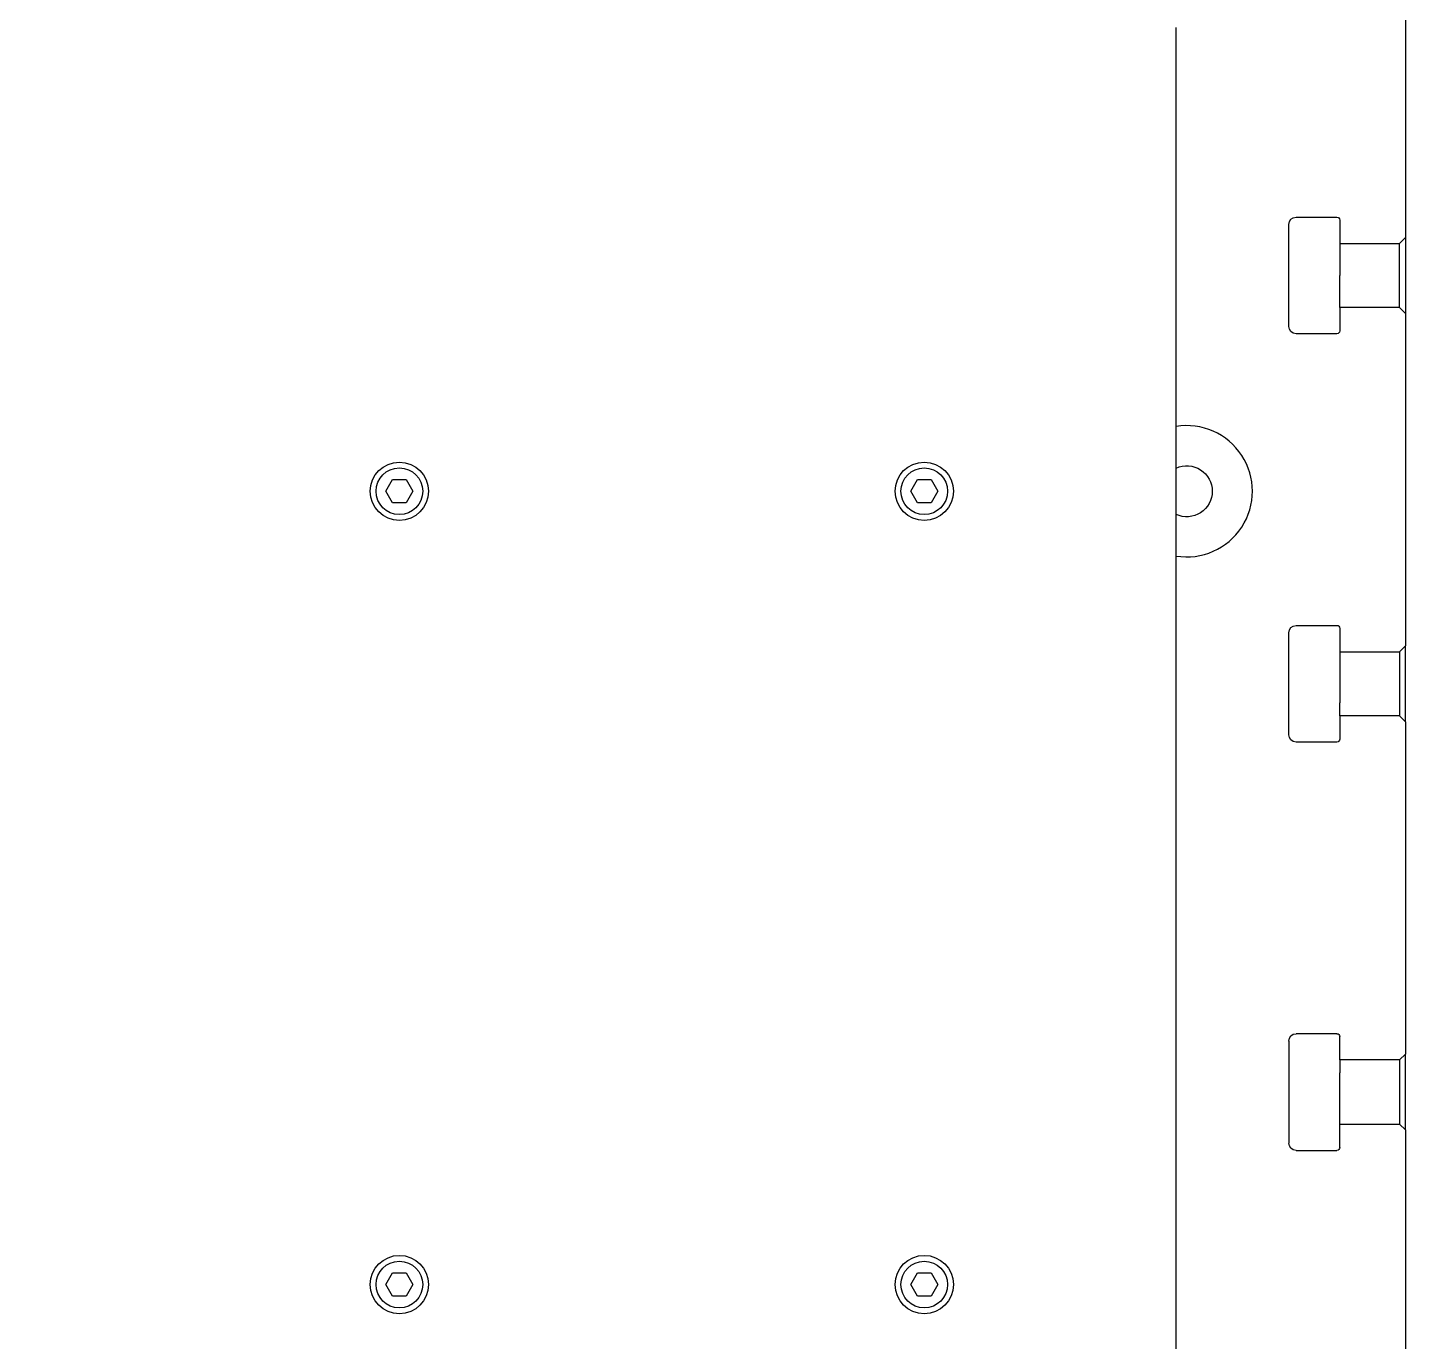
# Model space of a CAD drawing. Header units: millimetres. Extents: x 10462777 to 22643323, y 453826 to 1389191.
# Drawn here: x 11268407 to 11268864.5, y 577864.4 to 578300.7 of the extents above; entities that cross this region are included whole.
import ezdxf

# ---------------------------------------------------------------- set-up
doc = ezdxf.new("R2010")
doc.units = ezdxf.units.MM
doc.header["$LTSCALE"] = 200
doc.header["$MEASUREMENT"] = 0
doc.linetypes.add('CENTER', pattern=[2, 1.25, -0.25, 0.25, -0.25])
doc.linetypes.add('PHANTOM', pattern=[2.5, 1.25, -0.25, 0.25, -0.25, 0.25, -0.25])
doc.layers.add('1', color=1, linetype='CENTER')
doc.layers.add('11', color=6, linetype='PHANTOM')
doc.layers.add('LAYOUT', color=8, linetype='CONTINUOUS', lineweight=25)

# ---------------------------------------------------------------- blocks, each defined once
blk = doc.blocks.new('r710ic')
at = {"layer": 'LAYOUT', "color": 3}
blk.add_circle((272041.37, 104232.63), 2050.12, dxfattribs=at)

msp = doc.modelspace()

# ---------------------------------------------------------------- linework, layer by layer
at = {"layer": '1', "color": 15, "linetype": 'Continuous'}
for p, q in [((11268864.53081, 578431.04499), (11268864.53081, 578230.99822)), ((11268828.21578, 578237.77702), (11268841.77339, 578237.77702)), ((11268842.7418, 578236.80862), (11268842.7418, 578229.06142)), ((11268825.79478, 578201.46199), (11268825.79478, 578235.35602)), ((11268842.7418, 578229.06142), (11268862.59401, 578229.06142)), ((11268842.7418, 578229.06142), (11268842.7418, 578218.40901)), ((11268862.59401, 578229.06142), (11268864.53081, 578230.99822)), ((11268862.59401, 578218.40901), (11268862.59401, 578229.06142)), ((11268864.53081, 578231.00049), (11268864.53081, 578218.40901)), ((11268842.7418, 578207.7566), (11268842.7418, 578218.40901)), ((11268862.59401, 578207.7566), (11268862.59401, 578218.40901)), ((11268864.53081, 578218.40901), (11268864.53081, 578205.8198)), ((11268842.7418, 578207.7566), (11268842.7418, 578200.00939)), ((11268862.59401, 578207.7566), (11268842.7418, 578207.7566)), ((11268864.53081, 578205.8198), (11268862.59401, 578207.7566)), ((11268864.53081, 578205.8198), (11268864.53081, 578095.42211)), ((11268841.77339, 578199.04099), (11268828.21578, 578199.04099)), ((11268825.79478, 578065.88589), (11268825.79478, 578099.77992)), ((11268828.21578, 578102.20092), (11268841.77339, 578102.20092)), ((11268842.7418, 578101.23252), (11268842.7418, 578093.48531)), ((11268862.59401, 578093.48531), (11268864.53081, 578095.42211)), ((11268864.53081, 578070.24369), (11268864.53081, 578095.42211)), ((11268842.7418, 578093.48531), (11268862.59401, 578093.48531)), ((11268842.7418, 578093.48531), (11268842.7418, 578089.18108)), ((11268862.59401, 578093.48531), (11268862.59401, 578072.1805)), ((11268842.7418, 578089.18108), (11268842.7418, 578082.8329)), ((11268842.7418, 578082.8329), (11268842.7418, 578076.48473)), ((11268842.7418, 578072.1805), (11268842.7418, 578076.48473)), ((11268862.59401, 578072.1805), (11268842.7418, 578072.1805)), ((11268842.7418, 578072.1805), (11268842.7418, 578064.43329)), ((11268864.53081, 578070.24369), (11268862.59401, 578072.1805)), ((11268864.53081, 578070.24369), (11268864.53081, 577959.84601)), ((11268841.77339, 578063.46489), (11268828.21578, 578063.46489)), ((11268825.79478, 577964.20381), (11268825.79478, 577930.30979)), ((11268841.77339, 577966.62481), (11268828.21578, 577966.62481)), ((11268842.7418, 577957.90921), (11268842.7418, 577965.65641)), ((11268862.59401, 577957.90921), (11268842.7418, 577957.90921)), ((11268842.7418, 577957.90921), (11268842.7418, 577953.60498)), ((11268862.59401, 577957.90921), (11268864.53081, 577959.84601)), ((11268862.59401, 577957.90921), (11268862.59401, 577936.60439)), ((11268864.53081, 577934.66759), (11268864.53081, 577959.84601)), ((11268842.7418, 577947.2568), (11268842.7418, 577953.60498)), ((11268842.7418, 577940.90862), (11268842.7418, 577947.2568)), ((11268842.7418, 577936.60439), (11268842.7418, 577940.90862)), ((11268842.7418, 577928.85719), (11268842.7418, 577936.60439)), ((11268842.7418, 577936.60439), (11268862.59401, 577936.60439)), ((11268864.53081, 577934.66759), (11268862.59401, 577936.60439)), ((11268864.53081, 577934.66759), (11268864.53081, 577824.26991)), ((11268828.21578, 577927.88878), (11268841.77339, 577927.88878))]:
    msp.add_line(p, q, dxfattribs=at)
at = {"layer": '1', "color": 252, "linetype": 'Continuous'}
msp.add_line((11268788.37717, 577729.36663), (11268788.37717, 578300.72307), dxfattribs=at)
at = {"layer": '1', "color": 15, "linetype": 'Continuous', "extrusion": (0, 0, -1)}
for centre, radius, start, end in [((-11268828.21578, 578235.35602), 2.421, 0, 90), ((-11268841.77339, 578236.80862), 0.9684, 90, 180), ((-11268828.21578, 578201.46199), 2.421, 270, 0), ((-11268841.77339, 578200.00939), 0.9684, 180, 270), ((-11268791.90076, 578146.74735), 8.47351, 65.4299842, 180), ((-11268791.90076, 578146.74735), 8.47351, 180, 294.5700158), ((-11268828.21578, 578099.77992), 2.421, 0, 90), ((-11268841.77339, 578101.23252), 0.9684, 90, 180), ((-11268828.21578, 578065.88589), 2.421, 270, 0), ((-11268841.77339, 578064.43329), 0.9684, 180, 270), ((-11268828.21578, 577964.20381), 2.421, 0, 90), ((-11268841.77339, 577965.65641), 0.9684, 90, 180), ((-11268828.21578, 577930.30979), 2.421, 270, 0), ((-11268841.77339, 577928.85719), 0.9684, 180, 270)]:
    msp.add_arc(centre, radius, start, end, dxfattribs=at)
at = {"layer": '1', "color": 15, "linetype": 'Continuous'}
msp.add_arc((11268791.90076, 578146.74735), 21.78902, 260.6937703, 99.3062287, dxfattribs=at)
at = {"layer": '11', "color": 60, "linetype": 'Continuous'}
for p, q in [((11268525.9597, 578146.74735), (11268528.19613, 578150.62096)), ((11268528.19613, 578150.62096), (11268532.66898, 578150.62096)), ((11268532.66898, 578150.62096), (11268534.90541, 578146.74735)), ((11268700.27184, 578146.74735), (11268702.50826, 578150.62096)), ((11268702.50826, 578150.62096), (11268706.98112, 578150.62096)), ((11268706.98112, 578150.62096), (11268709.21754, 578146.74735)), ((11268528.19613, 578142.87375), (11268525.9597, 578146.74735)), ((11268534.90541, 578146.74735), (11268532.66898, 578142.87375)), ((11268702.50826, 578142.87375), (11268700.27184, 578146.74735)), ((11268709.21754, 578146.74735), (11268706.98112, 578142.87375)), ((11268532.66898, 578142.87375), (11268528.19613, 578142.87375)), ((11268706.98112, 578142.87375), (11268702.50826, 578142.87375)), ((11268525.9597, 577883.34235), (11268528.19613, 577887.21595)), ((11268528.19613, 577887.21595), (11268532.66898, 577887.21595)), ((11268532.66898, 577887.21595), (11268534.90541, 577883.34235)), ((11268700.27184, 577883.34235), (11268702.50826, 577887.21595)), ((11268702.50826, 577887.21595), (11268706.98112, 577887.21595)), ((11268706.98112, 577887.21595), (11268709.21754, 577883.34235)), ((11268528.19613, 577879.46875), (11268525.9597, 577883.34235)), ((11268534.90541, 577883.34235), (11268532.66898, 577879.46875)), ((11268702.50826, 577879.46875), (11268700.27184, 577883.34235)), ((11268709.21754, 577883.34235), (11268706.98112, 577879.46875)), ((11268532.66898, 577879.46875), (11268528.19613, 577879.46875)), ((11268706.98112, 577879.46875), (11268702.50826, 577879.46875))]:
    msp.add_line(p, q, dxfattribs=at)
for centre, radius in [((11268530.43256, 578146.74735), 9.68401), ((11268530.43256, 578146.74735), 7.74721), ((11268704.74469, 578146.74735), 9.68401), ((11268704.74469, 578146.74735), 7.74721), ((11268530.43256, 577883.34235), 9.68401), ((11268530.43256, 577883.34235), 7.74721), ((11268704.74469, 577883.34235), 9.68401), ((11268704.74469, 577883.34235), 7.74721)]:
    msp.add_circle(centre, radius, dxfattribs=at)

# ---------------------------------------------------------------- block references
at = {"layer": 'LAYOUT', "color": 2, "rotation": 270}
msp.add_blockref('r710ic', (11164953.374, 851772.39677, 0), dxfattribs=at)

doc.saveas('drawing.dxf')
